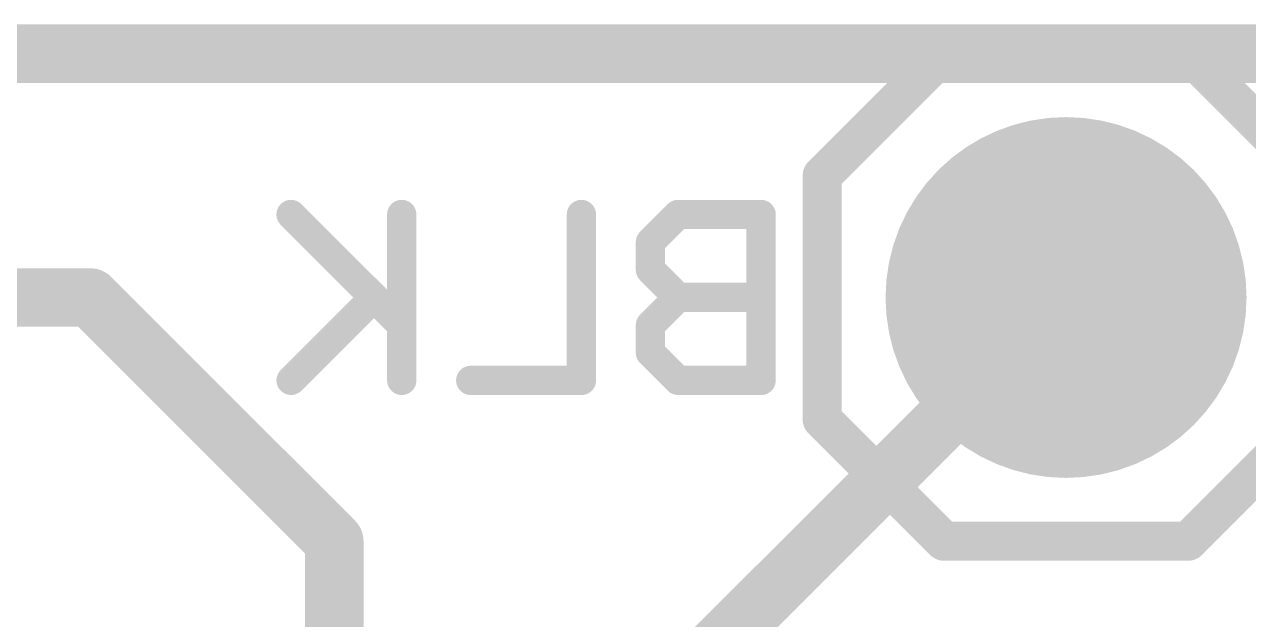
# Model space of a CAD drawing. Extents: x -6.3 to 44.5, y -10.2 to 43.3.
# Drawn here: x 17.44 to 23.81, y 40.23 to 43.33 of the extents above; entities that cross this region are included whole.
import ezdxf

# ---------------------------------------------------------------- set-up
doc = ezdxf.new("R2010")
doc.units = 0
for name, color, linetype in [('1', 12, 'CONTINUOUS'), ('16', 132, 'CONTINUOUS'), ('17', 110, 'CONTINUOUS'), ('20', 53, 'CONTINUOUS'), ('22', 40, 'CONTINUOUS')]:
    doc.layers.add(name, color=color, linetype=linetype)

# ---------------------------------------------------------------- blocks, each defined once
blk = doc.blocks.new('ROUNDP')
at = {"const_width": 0.5}
blk.add_lwpolyline([(0, -0.25, 1), (0, 0.25, 1), (0, -0.25)], format="xyb", dxfattribs=at)

msp = doc.modelspace()

# ---------------------------------------------------------------- linework, layer by layer
at = {"layer": '1', "const_width": 0.3048}
for points in [[(16.51, 41.91), (17.78, 41.91)], [(19.05, 40.64), (17.78, 41.91)], [(19.05, 39.37), (19.05, 40.64)]]:
    msp.add_lwpolyline(points, dxfattribs=at)
at = {"layer": '1', "const_width": 0.1524}
for points in [[(17.8339, 41.9639, 1), (17.7261, 41.8561)], [(17.78, 41.8338, 1), (17.78, 41.9862)], [(19.1262, 40.64, 1), (18.9738, 40.64)], [(18.9961, 40.5861, 1), (19.1039, 40.6939)]]:
    msp.add_lwpolyline(points, format="xyb", dxfattribs=at)
at = {"layer": '16', "const_width": 0.3048}
msp.add_lwpolyline([(20.32, 39.37), (22.86, 41.91)], dxfattribs=at)
at = {"layer": '16', "const_width": 0.1524}
msp.add_lwpolyline([(22.9139, 41.8561, 1), (22.8061, 41.9639)], format="xyb", dxfattribs=at)
at = {"layer": '20', "const_width": 0.3048}
msp.add_lwpolyline([(39.37, 43.18), (3.81, 43.18)], dxfattribs=at)
at = {"layer": '22'}
for points, const_width in [([(22.225, 43.18), (21.59, 42.545)], 0.2032), ([(23.495, 43.18), (22.225, 43.18)], 0.2032), ([(24.13, 42.545), (23.495, 43.18)], 0.2032), ([(21.59, 42.545), (21.59, 41.275)], 0.2032), ([(19.4013, 41.7663), (18.8251, 42.3425)], 0.1524), ([(19.4013, 42.3425), (19.4013, 41.4782)], 0.1524), ([(20.3368, 42.3425), (20.3368, 41.4782)], 0.1524), ([(20.8402, 42.3425), (20.6961, 42.1985)], 0.1524), ([(21.2724, 42.3425), (20.8402, 42.3425)], 0.1524), ([(21.2724, 41.4782), (21.2724, 42.3425)], 0.1524), ([(20.6961, 42.1985), (20.6961, 42.0544)], 0.1524), ([(20.6961, 42.0544), (20.8402, 41.9104)], 0.1524), ([(19.2573, 41.9104), (18.8251, 41.4782)], 0.1524), ([(20.8402, 41.9104), (20.6961, 41.7663)], 0.1524), ([(21.2724, 41.9104), (20.8402, 41.9104)], 0.1524), ([(20.6961, 41.7663), (20.6961, 41.6223)], 0.1524), ([(20.6961, 41.6223), (20.8402, 41.4782)], 0.1524), ([(20.3368, 41.4782), (19.7606, 41.4782)], 0.1524), ([(20.8402, 41.4782), (21.2724, 41.4782)], 0.1524), ([(21.59, 41.275), (22.225, 40.64)], 0.2032), ([(23.495, 40.64), (24.13, 41.275)], 0.2032), ([(22.225, 40.64), (23.495, 40.64)], 0.2032)]:
    msp.add_lwpolyline(points, dxfattribs=dict(at, const_width=const_width))
for points, const_width in [([(22.225, 43.2308, 1), (22.225, 43.1292)], 0.1016), ([(22.2609, 43.1441, 1), (22.1891, 43.2159)], 0.1016), ([(23.5309, 43.2159, 1), (23.4591, 43.1441)], 0.1016), ([(23.495, 43.1292, 1), (23.495, 43.2308)], 0.1016), ([(21.6408, 42.545, 1), (21.5392, 42.545)], 0.1016), ([(21.5541, 42.5809, 1), (21.6259, 42.5091)], 0.1016), ([(18.852, 42.3695, 1), (18.7982, 42.3156)], 0.0762), ([(19.4394, 42.3425, 1), (19.3632, 42.3425)], 0.0762), ([(20.3749, 42.3425, 1), (20.2987, 42.3425)], 0.0762), ([(20.8402, 42.3806, 1), (20.8402, 42.3044)], 0.0762), ([(20.8671, 42.3156, 1), (20.8132, 42.3695)], 0.0762), ([(21.3105, 42.3425, 1), (21.2343, 42.3425)], 0.0762), ([(21.2724, 42.3044, 1), (21.2724, 42.3806)], 0.0762), ([(20.7342, 42.1985, 1), (20.658, 42.1985)], 0.0762), ([(20.6692, 42.2254, 1), (20.7231, 42.1715)], 0.0762), ([(20.7231, 42.0814, 1), (20.6692, 42.0275)], 0.0762), ([(20.658, 42.0544, 1), (20.7342, 42.0544)], 0.0762), ([(19.2842, 41.8834, 1), (19.2303, 41.9373)], 0.0762), ([(20.8402, 41.9485, 1), (20.8402, 41.8723)], 0.0762), ([(20.8671, 41.8834, 1), (20.8132, 41.9373)], 0.0762), ([(20.8132, 41.8834, 1), (20.8671, 41.9373)], 0.0762), ([(21.2724, 41.8723, 1), (21.2724, 41.9485)], 0.0762), ([(19.3744, 41.7394, 1), (19.4283, 41.7933)], 0.0762), ([(20.7342, 41.7663, 1), (20.658, 41.7663)], 0.0762), ([(20.6692, 41.7933, 1), (20.7231, 41.7394)], 0.0762), ([(20.7231, 41.6492, 1), (20.6692, 41.5953)], 0.0762), ([(20.658, 41.6223, 1), (20.7342, 41.6223)], 0.0762), ([(19.7606, 41.5163, 1), (19.7606, 41.4401)], 0.0762), ([(20.3368, 41.4401, 1), (20.3368, 41.5163)], 0.0762), ([(20.8402, 41.5163, 1), (20.8402, 41.4401)], 0.0762), ([(21.2724, 41.4401, 1), (21.2724, 41.5163)], 0.0762), ([(18.7982, 41.5051, 1), (18.852, 41.4513)], 0.0762), ([(19.3632, 41.4782, 1), (19.4394, 41.4782)], 0.0762), ([(20.2987, 41.4782, 1), (20.3749, 41.4782)], 0.0762), ([(20.8132, 41.4513, 1), (20.8671, 41.5051)], 0.0762), ([(21.2343, 41.4782, 1), (21.3105, 41.4782)], 0.0762), ([(21.6259, 41.3109, 1), (21.5541, 41.2391)], 0.1016), ([(21.5392, 41.275, 1), (21.6408, 41.275)], 0.1016), ([(22.225, 40.6908, 1), (22.225, 40.5892)], 0.1016), ([(22.1891, 40.6041, 1), (22.2609, 40.6759)], 0.1016), ([(23.4591, 40.6759, 1), (23.5309, 40.6041)], 0.1016), ([(23.495, 40.5892, 1), (23.495, 40.6908)], 0.1016)]:
    msp.add_lwpolyline(points, format="xyb", dxfattribs=dict(at, const_width=const_width))

# ---------------------------------------------------------------- block references
at = {"layer": '17', "xscale": 1.8796, "yscale": 1.8796, "rotation": 90}
msp.add_blockref('ROUNDP', (22.86, 41.91), dxfattribs=at)
msp.add_blockref('ROUNDP', (22.86, 41.91), dxfattribs=at)

doc.saveas('drawing.dxf')
